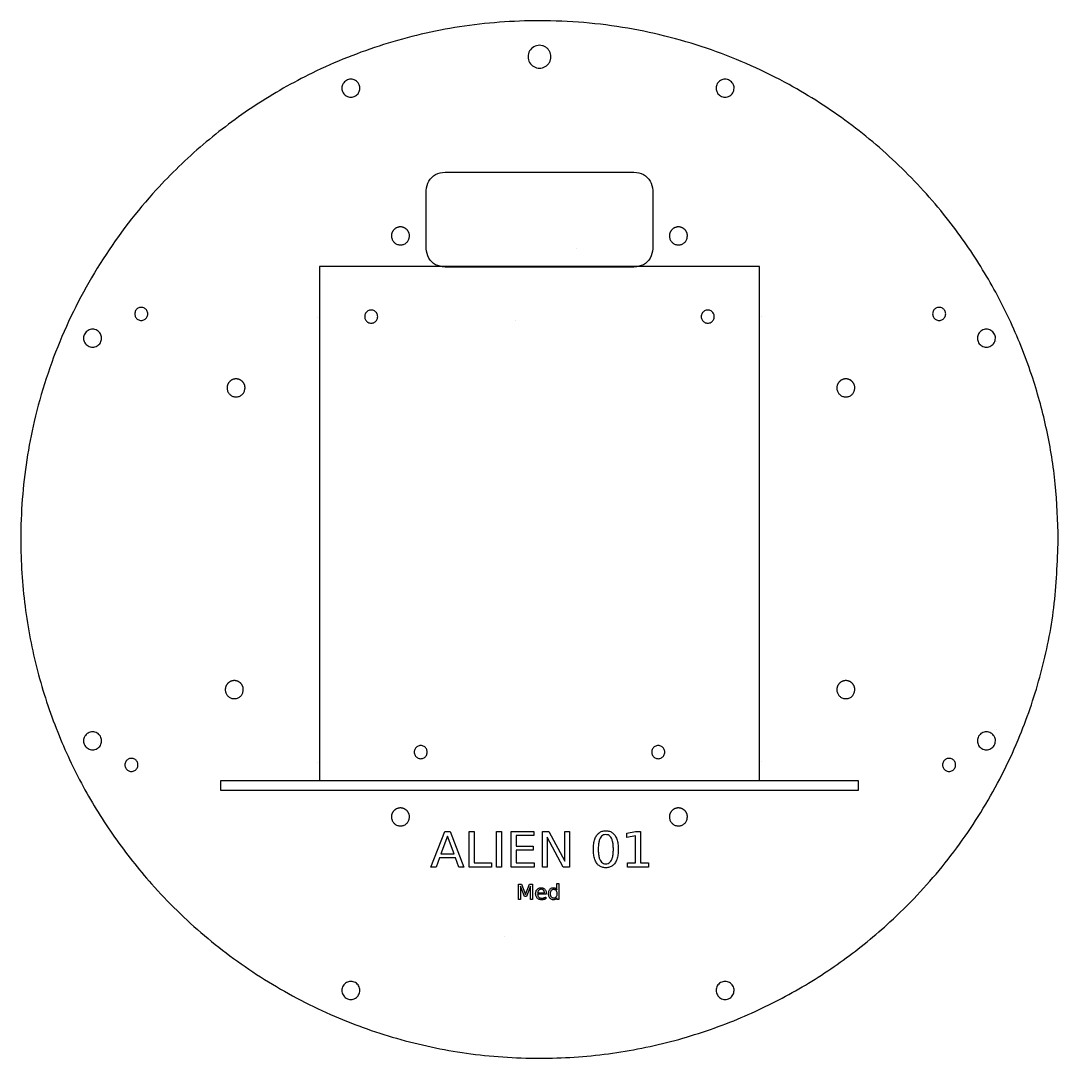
# Model space of a CAD drawing. Extents: x 0 to 421, y -13 to 210.
# Drawn here: x 0.2 to 209.8, y 0.2 to 209.8 of the extents above; entities that cross this region are included whole.
import ezdxf

# ---------------------------------------------------------------- set-up
doc = ezdxf.new("R2010")
doc.units = 0
doc.layers.add('Capa_1', color=7, linetype='CONTINUOUS')

msp = doc.modelspace()

# ---------------------------------------------------------------- linework, layer by layer
at = {"layer": 'Capa_1', "color": 3}
for p, q in [((69.80534, 203.663555), (69.80534, 203.663555)), ((112.573496, 163.786117), (112.573496, 163.786117)), ((60.071236, 149.798901), (60.071236, 149.798901)), ((100.073496, 149.286134), (100.073496, 149.286134)), ((149.955156, 149.978903), (149.955156, 149.978903)), ((15.956901, 145.036108), (15.956901, 145.036108)), ((197.299695, 145.036108), (197.299695, 145.036108)), ((197.299695, 66.674415), (197.299695, 66.674415)), ((15.956901, 63.672048), (15.956901, 63.672048)), ((60.071236, 59.987978), (60.071236, 59.987978)), ((149.884169, 60.09397), (149.884169, 60.09397)), ((97.963778, 24.705185), (97.963778, 24.705185))]:
    msp.add_line(p, q, dxfattribs=at)
at = {"layer": 'Capa_1', "color": 7}
for p, q in [((107.306637, 202.553948), (107.306637, 202.553948)), ((68.701411, 196.201365), (68.701411, 196.201365)), ((144.336967, 196.201365), (144.336967, 196.201365)), ((85.916298, 179.241128), (124.083704, 179.241128)), ((85.916298, 179.241128), (85.916298, 179.241128)), ((82.117248, 163.72407), (82.117248, 175.543057)), ((127.882751, 175.543057), (127.882751, 163.72407)), ((124.083704, 160.026), (85.916298, 160.026)), ((23.205307, 150.576375), (23.205307, 150.576375)), ((72.323611, 150.034723), (72.323611, 150.034723)), ((140.323613, 150.034723), (140.323613, 150.034723)), ((184.431308, 150.576375), (184.431308, 150.576375)), ((16.512498, 145.68203), (16.512498, 145.68203)), ((197.13472, 145.68203), (197.13472, 145.68203)), ((209.823611, 105.000001), (209.823611, 105.000001)), ((16.512498, 64.31797), (16.512498, 64.31797)), ((197.13472, 64.31797), (197.13472, 64.31797)), ((82.32361, 62.034722), (82.32361, 62.034722)), ((130.323612, 62.034722), (130.323612, 62.034722)), ((21.205145, 59.443464), (21.205145, 59.443464)), ((186.431507, 59.443464), (186.431507, 59.443464)), ((68.701411, 13.88581), (68.701411, 13.88581)), ((144.336967, 13.88581), (144.336967, 13.88581))]:
    msp.add_line(p, q, dxfattribs=at)
at = {"layer": 'Capa_1', "color": 1}
for p, q in [((60.549723, 160.187123), (60.549723, 56.286902)), ((149.449723, 160.187123), (60.549723, 160.187123)), ((60.549723, 160.187123), (60.549723, 160.187123)), ((149.449723, 56.286902), (149.449723, 160.187123)), ((40.54998, 56.228473), (40.54998, 54.328435)), ((169.450018, 56.228473), (40.54998, 56.228473)), ((40.54998, 56.228473), (40.54998, 56.228473)), ((60.549723, 56.286902), (149.449723, 56.286902)), ((169.450018, 54.328435), (169.450018, 56.228473)), ((40.54998, 54.328435), (169.450018, 54.328435))]:
    msp.add_line(p, q, dxfattribs=at)
at = {"layer": 'Capa_1', "color": 5}
for p, q in [((118.397041, 46.143055), (118.397041, 46.143055)), ((83.066974, 38.819585), (85.841206, 46.012967)), ((86.396051, 45.054171), (85.062474, 41.474343)), ((85.841206, 46.012967), (86.955765, 46.012967)), ((85.841206, 46.012967), (85.841206, 46.012967)), ((87.734496, 41.474343), (86.396051, 45.054171)), ((86.396051, 45.054171), (86.396051, 45.054171)), ((86.955765, 46.012967), (89.725128, 38.819585)), ((90.781282, 46.012967), (91.76443, 46.012967)), ((90.781282, 38.819585), (90.781282, 46.012967)), ((90.781282, 46.012967), (90.781282, 46.012967)), ((91.76443, 46.012967), (91.76443, 39.638657)), ((96.329742, 46.012967), (97.31289, 46.012967)), ((96.329742, 38.819585), (96.329742, 46.012967)), ((96.329742, 46.012967), (96.329742, 46.012967)), ((97.31289, 46.012967), (97.31289, 38.819585)), ((99.269452, 46.012967), (103.863968, 46.012967)), ((99.269452, 38.819585), (99.269452, 46.012967)), ((99.269452, 46.012967), (99.269452, 46.012967)), ((103.863968, 45.193895), (100.2526, 45.193895)), ((100.2526, 45.193895), (100.2526, 43.064307)), ((103.863968, 46.012967), (103.863968, 45.193895)), ((105.577177, 46.012967), (106.901019, 46.012967)), ((105.577177, 38.819585), (105.577177, 46.012967)), ((105.577177, 46.012967), (105.577177, 46.012967)), ((109.753123, 38.819585), (106.531124, 44.837358)), ((106.531124, 44.837358), (106.531124, 38.819585)), ((106.901019, 46.012967), (110.12302, 39.995194)), ((110.12302, 39.995194), (110.12302, 46.012967)), ((110.12302, 46.012967), (111.076967, 46.012967)), ((111.076967, 46.012967), (111.076967, 38.819585)), ((118.397041, 45.372164), (118.397041, 45.372164)), ((122.67033, 45.666067), (124.407874, 46.012967)), ((122.67033, 44.779541), (122.67033, 45.666067)), ((124.417607, 45.126442), (122.67033, 44.779541)), ((124.407874, 46.012967), (125.391022, 46.012967)), ((124.417607, 39.638657), (124.417607, 45.126442)), ((125.391022, 46.012967), (125.391022, 39.638657)), ((100.2526, 43.064307), (103.713088, 43.064307)), ((103.713088, 42.245235), (100.2526, 42.245235)), ((100.2526, 42.245235), (100.2526, 39.638657)), ((103.713088, 43.064307), (103.713088, 42.245235)), ((84.765583, 40.664907), (84.103661, 38.819585)), ((88.04112, 40.664907), (84.765583, 40.664907)), ((85.062474, 41.474343), (87.734496, 41.474343)), ((88.703041, 38.819585), (88.04112, 40.664907)), ((84.103661, 38.819585), (83.066974, 38.819585)), ((89.725128, 38.819585), (88.703041, 38.819585)), ((95.30279, 38.819585), (90.781282, 38.819585)), ((91.76443, 39.638657), (95.30279, 39.638657)), ((95.30279, 39.638657), (95.30279, 38.819585)), ((97.31289, 38.819585), (96.329742, 38.819585)), ((103.951575, 38.819585), (99.269452, 38.819585)), ((100.2526, 39.638657), (103.951575, 39.638657)), ((103.951575, 39.638657), (103.951575, 38.819585)), ((106.531124, 38.819585), (105.577177, 38.819585)), ((111.076967, 38.819585), (109.753123, 38.819585)), ((122.811473, 39.638657), (124.417607, 39.638657)), ((122.811473, 38.819585), (122.811473, 39.638657)), ((122.811473, 39.638657), (122.811473, 39.638657)), ((126.997156, 38.819585), (122.811473, 38.819585)), ((125.391022, 39.638657), (126.997156, 39.638657)), ((126.997156, 39.638657), (126.997156, 38.819585)), ((100.747208, 35.353842), (101.369392, 35.353842)), ((100.747208, 32.267725), (100.747208, 35.353842)), ((100.747208, 35.353842), (100.747208, 35.353842)), ((101.948168, 32.86097), (101.152349, 34.977637)), ((101.152349, 34.977637), (101.152349, 32.267725)), ((101.369392, 35.353842), (102.156939, 33.253711)), ((102.156939, 33.253711), (102.948623, 35.353842)), ((103.163597, 34.977637), (102.367779, 32.86097)), ((102.948623, 35.353842), (103.570807, 35.353842)), ((103.163597, 32.267725), (103.163597, 34.977637)), ((103.570807, 35.353842), (103.570807, 32.267725)), ((104.629141, 33.629916), (105.985131, 33.631891)), ((105.985131, 33.631891), (105.985131, 33.631981)), ((108.513142, 34.231427), (108.513142, 35.484065)), ((108.513142, 35.484065), (108.893479, 35.484065)), ((108.513142, 34.231427), (108.513142, 34.231427)), ((108.893479, 35.484065), (108.893479, 32.267725)), ((101.152349, 32.267725), (100.747208, 32.267725)), ((102.367779, 32.86097), (101.948168, 32.86097)), ((103.570807, 32.267725), (103.163597, 32.267725)), ((106.365468, 33.334324), (104.616737, 33.334324)), ((106.276585, 32.745214), (106.276585, 32.385547)), ((106.365468, 33.52036), (106.365468, 33.334324)), ((106.365468, 33.52036), (106.365468, 33.52036)), ((107.217096, 33.423208), (107.217096, 33.423208)), ((108.513142, 32.267725), (108.513142, 32.614991)), ((108.893479, 32.267725), (108.513142, 32.267725))]:
    msp.add_line(p, q, dxfattribs=at)
at = {"layer": 'Capa_1', "color": 7}
for points, knots in [([(209.823611, 105.000001), (209.651827, 100.392712), (209.312173, 91.283057), (206.584343, 77.973778), (202.112998, 64.576426), (195.510842, 51.34385), (186.648463, 38.659089), (176.796672, 28.210884), (166.51032, 19.820056), (156.18103, 13.224264), (144.776255, 7.699594), (132.318545, 3.46679), (118.868621, 0.778922), (104.72152, -0.146681), (90.30429, 0.853175), (76.089344, 3.870533), (62.334007, 8.846657), (49.244054, 15.792326), (37.08009, 24.687394), (27.036155, 34.497826), (18.947645, 44.724374), (12.576211, 55.008583), (7.29048, 66.268496), (3.276684, 78.467264), (0.743824, 91.537766), (0.004236, 103.197011), (0.381438, 113.103323), (1.30056, 121.085803), (3.447963, 132.205053), (7.991246, 146.124109), (16.367497, 161.919789), (26.288578, 174.801057), (36.852215, 185.012515), (47.439922, 192.9529), (59.622434, 199.887669), (73.463518, 205.409775), (88.93406, 209.013819), (105.583779, 210.278383), (122.800798, 208.828576), (139.83552, 204.407749), (154.780627, 197.722085), (167.623358, 189.471279), (178.487788, 180.198695), (187.492959, 170.12327), (194.755498, 159.620128), (200.442252, 148.966151), (204.728339, 138.070588), (207.672271, 127.101253), (209.484636, 116.17695), (209.709877, 108.750131), (209.823611, 105.000001)], [0, 0, 0, 0, 13.811684, 27.308829, 40.584757, 56.096925, 71.494186, 86.847672, 99.019157, 111.234079, 123.529931, 136.950095, 150.594611, 164.559627, 179.360557, 193.807935, 208.014166, 223.109126, 238.106798, 253.07103, 265.083226, 277.141834, 289.283711, 302.316769, 315.565731, 329.119273, 337.261922, 345.281415, 353.199238, 371.211401, 388.963551, 406.588914, 419.749016, 432.933808, 446.185844, 461.694423, 477.470613, 493.657012, 511.596341, 529.051031, 546.20772, 560.485497, 574.708737, 588.927866, 600.89944, 612.936421, 625.079689, 635.937363, 646.962089, 658.207035, 658.207035, 658.207035, 658.207035]), ([(107.306637, 202.553948), (107.29126, 202.352098), (107.260633, 201.950069), (107.018615, 201.387443), (106.650374, 200.904078), (106.166436, 200.533387), (105.603648, 200.300551), (104.800084, 200.193204), (103.79116, 200.463785), (102.910456, 201.346224), (102.583181, 202.553948), (102.910456, 203.761671), (103.79116, 204.64411), (104.800084, 204.914692), (105.603648, 204.807344), (106.166436, 204.574508), (106.650374, 204.203817), (107.018615, 203.720453), (107.260633, 203.157826), (107.29126, 202.755797), (107.306637, 202.553948)], [0, 0, 0, 0, 0.60382, 1.202643, 1.806463, 2.410282, 3.009105, 3.612925, 4.818971, 5.989246, 7.195291, 8.401337, 9.571612, 10.777657, 11.381477, 11.9803, 12.58412, 13.18794, 13.786763, 14.390582, 14.390582, 14.390582, 14.390582]), ([(68.701411, 196.201365), (68.651289, 195.879892), (68.552531, 195.246479), (67.826528, 194.549167), (66.879456, 194.290707), (65.922555, 194.549375), (65.225454, 195.245666), (65.011399, 196.043331), (65.096285, 196.678578), (65.28036, 197.12365), (65.573426, 197.505736), (65.95557, 197.798776), (66.400381, 197.983016), (66.877793, 198.046046), (67.355253, 197.983017), (67.799922, 197.798772), (68.182591, 197.505751), (68.4737, 197.123594), (68.665042, 196.678788), (68.689255, 196.360946), (68.701411, 196.201365)], [0, 0, 0, 0, 0.953491, 1.878702, 2.832193, 3.785684, 4.710894, 5.664385, 6.141761, 6.615186, 7.092562, 7.569937, 8.043363, 8.520738, 8.998114, 9.471539, 9.948915, 10.42629, 10.899716, 11.377091, 11.377091, 11.377091, 11.377091]), ([(144.336967, 196.201365), (144.286845, 195.879892), (144.188087, 195.246479), (143.462084, 194.549167), (142.515011, 194.290707), (141.558111, 194.549375), (140.86101, 195.245666), (140.646954, 196.043331), (140.73184, 196.678578), (140.915915, 197.12365), (141.208982, 197.505736), (141.591126, 197.798776), (142.035937, 197.983016), (142.513349, 198.046046), (142.990809, 197.983017), (143.435477, 197.798772), (143.818147, 197.505751), (144.109255, 197.123594), (144.300598, 196.678788), (144.32481, 196.360946), (144.336967, 196.201365)], [0, 0, 0, 0, 0.953491, 1.878702, 2.832193, 3.785684, 4.710894, 5.664385, 6.141761, 6.615186, 7.092562, 7.569937, 8.043363, 8.520738, 8.998114, 9.471539, 9.948915, 10.42629, 10.899716, 11.377091, 11.377091, 11.377091, 11.377091]), ([(82.117248, 175.543057), (82.222121, 176.193574), (82.429727, 177.481339), (83.949248, 178.946013), (85.251091, 179.141327), (85.916298, 179.241128)], [0, 0, 0, 0, 1.939546, 3.839535, 5.824789, 5.824789, 5.824789, 5.824789]), ([(124.083704, 179.241128), (124.748911, 179.141327), (126.050753, 178.946013), (127.570272, 177.481339), (127.777878, 176.193573), (127.882751, 175.543057)], [0, 0, 0, 0, 1.985254, 3.885242, 5.824788, 5.824788, 5.824788, 5.824788]), ([(78.72993, 166.340335), (78.713276, 166.233505), (78.680235, 166.021545), (78.608714, 165.709911), (78.492392, 165.416311), (78.314151, 165.157775), (78.090667, 164.937976), (77.829011, 164.756633), (77.538219, 164.620688), (77.226855, 164.536075), (76.906067, 164.507033), (76.585064, 164.53619), (76.273598, 164.62045), (75.984019, 164.755945), (75.725674, 164.938397), (75.504357, 165.159627), (75.321852, 165.418047), (75.186616, 165.707894), (75.102547, 166.019318), (75.078007, 166.286855), (75.087202, 166.500047), (75.108185, 166.658417), (75.142851, 166.813806), (75.190756, 166.965195), (75.251346, 167.111545), (75.324555, 167.252532), (75.410088, 167.386927), (75.50729, 167.513681), (75.615176, 167.631477), (75.732986, 167.739349), (75.859743, 167.836545), (75.994117, 167.922089), (76.135066, 167.995338), (76.281411, 168.055954), (76.43287, 168.103826), (76.588374, 168.13836), (76.746733, 168.159266), (76.906318, 168.166288), (77.065904, 168.159269), (77.224265, 168.13837), (77.379759, 168.103826), (77.531206, 168.055953), (77.677547, 167.99533), (77.818524, 167.922076), (77.952964, 167.836559), (78.079749, 167.739392), (78.197458, 167.631526), (78.305054, 167.513626), (78.402091, 167.386777), (78.48798, 167.252391), (78.562438, 167.111731), (78.623792, 166.96558), (78.670382, 166.81399), (78.699893, 166.657938), (78.717798, 166.499585), (78.72588, 166.393488), (78.72993, 166.340335)], [0, 0, 0, 0, 0.324333, 0.643501, 0.957628, 1.265314, 1.578249, 1.893254, 2.215901, 2.536547, 2.856431, 3.177052, 3.498412, 3.819695, 4.131132, 4.442527, 4.754017, 5.075475, 5.39695, 5.717181, 5.876936, 6.036403, 6.195798, 6.353955, 6.512175, 6.670403, 6.829938, 6.98947, 7.148999, 7.30853, 7.468064, 7.627591, 7.785795, 7.944002, 8.102205, 8.261731, 8.421264, 8.580798, 8.740336, 8.899872, 9.059393, 9.217576, 9.375773, 9.534004, 9.693599, 9.853163, 10.012608, 10.17194, 10.331387, 10.49115, 10.649865, 10.808272, 10.965994, 11.124674, 11.283962, 11.443879, 11.443879, 11.443879, 11.443879]), ([(134.897181, 166.340335), (134.880528, 166.233505), (134.847487, 166.021545), (134.775966, 165.709911), (134.659643, 165.416311), (134.481403, 165.157775), (134.257918, 164.937976), (133.996263, 164.756633), (133.70547, 164.620688), (133.394107, 164.536075), (133.073318, 164.507033), (132.752315, 164.53619), (132.440849, 164.62045), (132.151271, 164.755945), (131.892926, 164.938397), (131.671609, 165.159627), (131.489103, 165.418047), (131.353868, 165.707894), (131.269798, 166.019318), (131.245258, 166.286855), (131.254453, 166.500047), (131.275437, 166.658417), (131.310102, 166.813806), (131.358007, 166.965195), (131.418597, 167.111545), (131.491806, 167.252532), (131.577339, 167.386927), (131.674541, 167.513681), (131.782428, 167.631477), (131.900237, 167.739349), (132.026994, 167.836545), (132.161369, 167.922089), (132.302318, 167.995338), (132.448662, 168.055954), (132.600122, 168.103826), (132.755626, 168.13836), (132.913984, 168.159266), (133.073569, 168.166288), (133.233156, 168.159269), (133.391516, 168.13837), (133.54701, 168.103826), (133.698457, 168.055953), (133.844798, 167.99533), (133.985775, 167.922076), (134.120215, 167.836559), (134.247001, 167.739392), (134.364709, 167.631526), (134.472305, 167.513626), (134.569343, 167.386777), (134.655231, 167.252391), (134.729689, 167.111731), (134.791043, 166.96558), (134.837634, 166.81399), (134.867144, 166.657938), (134.885049, 166.499585), (134.893132, 166.393488), (134.897181, 166.340335)], [0, 0, 0, 0, 0.324333, 0.643501, 0.957628, 1.265314, 1.578249, 1.893254, 2.215901, 2.536547, 2.856431, 3.177052, 3.498412, 3.819695, 4.131132, 4.442527, 4.754017, 5.075475, 5.39695, 5.717181, 5.876936, 6.036403, 6.195798, 6.353955, 6.512175, 6.670403, 6.829938, 6.98947, 7.148999, 7.30853, 7.468064, 7.627591, 7.785795, 7.944002, 8.102205, 8.261731, 8.421264, 8.580798, 8.740336, 8.899872, 9.059393, 9.217576, 9.375773, 9.534004, 9.693599, 9.853163, 10.012608, 10.17194, 10.331387, 10.49115, 10.649865, 10.808272, 10.965994, 11.124674, 11.283962, 11.443879, 11.443879, 11.443879, 11.443879]), ([(85.916298, 160.026), (85.251091, 160.1258), (83.949248, 160.321114), (82.429727, 161.785788), (82.222121, 163.073554), (82.117248, 163.72407)], [0, 0, 0, 0, 1.985255, 3.885243, 5.824789, 5.824789, 5.824789, 5.824789]), ([(127.882751, 163.72407), (127.777878, 163.073554), (127.570272, 161.785789), (126.050753, 160.321114), (124.748911, 160.1258), (124.083704, 160.026)], [0, 0, 0, 0, 1.939546, 3.839534, 5.824788, 5.824788, 5.824788, 5.824788]), ([(23.205307, 150.576375), (23.241687, 150.809706), (23.313366, 151.269447), (23.840318, 151.775584), (24.527703, 151.963124), (25.222306, 151.775584), (25.728035, 151.269447), (25.915713, 150.576375), (25.728035, 149.883304), (25.222306, 149.377166), (24.527703, 149.189627), (23.840318, 149.377166), (23.313366, 149.883304), (23.241687, 150.343045), (23.205307, 150.576375)], [0, 0, 0, 0, 0.692062, 1.363598, 2.05566, 2.747722, 3.419258, 4.11132, 4.803382, 5.474917, 6.166979, 6.859041, 7.530577, 8.222639, 8.222639, 8.222639, 8.222639]), ([(72.323611, 150.034723), (72.287232, 149.801392), (72.215553, 149.341651), (71.688601, 148.835514), (71.001215, 148.647975), (70.306613, 148.835514), (69.800883, 149.341651), (69.613205, 150.034723), (69.800883, 150.727795), (70.306613, 151.233932), (71.001215, 151.421471), (71.688601, 151.233932), (72.215553, 150.727795), (72.287232, 150.268054), (72.323611, 150.034723)], [0, 0, 0, 0, 0.692062, 1.363598, 2.05566, 2.747722, 3.419258, 4.11132, 4.803382, 5.474918, 6.16698, 6.859042, 7.530577, 8.22264, 8.22264, 8.22264, 8.22264]), ([(140.323613, 150.034723), (140.314789, 149.918896), (140.297214, 149.688201), (140.158337, 149.36535), (139.947031, 149.087982), (139.669334, 148.87527), (139.34639, 148.741662), (138.885283, 148.680064), (138.306335, 148.835331), (137.800963, 149.341698), (137.613163, 150.034723), (137.800963, 150.727748), (138.306335, 151.234116), (138.885283, 151.389383), (139.34639, 151.327784), (139.669334, 151.194177), (139.947031, 150.981464), (140.158337, 150.704096), (140.297214, 150.381246), (140.314789, 150.15055), (140.323613, 150.034723)], [0, 0, 0, 0, 0.346489, 0.69011, 1.036598, 1.383087, 1.726708, 2.073197, 2.765259, 3.436794, 4.128856, 4.820918, 5.492454, 6.184516, 6.531005, 6.874626, 7.221114, 7.567603, 7.911224, 8.257713, 8.257713, 8.257713, 8.257713]), ([(184.431308, 150.576375), (184.467687, 150.809706), (184.539366, 151.269447), (185.066318, 151.775584), (185.753704, 151.963124), (186.448307, 151.775584), (186.954036, 151.269447), (187.141714, 150.576375), (186.954036, 149.883304), (186.448307, 149.377166), (185.753704, 149.189627), (185.066318, 149.377166), (184.539366, 149.883304), (184.467687, 150.343045), (184.431308, 150.576375)], [0, 0, 0, 0, 0.692062, 1.363598, 2.05566, 2.747722, 3.419258, 4.11132, 4.803382, 5.474917, 6.166979, 6.859041, 7.530577, 8.222639, 8.222639, 8.222639, 8.222639]), ([(16.512498, 145.68203), (16.462376, 145.360556), (16.363618, 144.727144), (15.637615, 144.029831), (14.690543, 143.771371), (13.733642, 144.030039), (13.036541, 144.72633), (12.822486, 145.523995), (12.907372, 146.159242), (13.091447, 146.604315), (13.384513, 146.9864), (13.766657, 147.279441), (14.211468, 147.46368), (14.68888, 147.52671), (15.16634, 147.463681), (15.611009, 147.279437), (15.993678, 146.986415), (16.284787, 146.604258), (16.476129, 146.159452), (16.500342, 145.841611), (16.512498, 145.68203)], [0, 0, 0, 0, 0.953491, 1.878702, 2.832193, 3.785684, 4.710894, 5.664385, 6.141761, 6.615186, 7.092562, 7.569937, 8.043363, 8.520738, 8.998114, 9.471539, 9.948915, 10.42629, 10.899716, 11.377091, 11.377091, 11.377091, 11.377091]), ([(197.13472, 145.68203), (197.084598, 145.360556), (196.98584, 144.727144), (196.259837, 144.029831), (195.312765, 143.771371), (194.355864, 144.030039), (193.658763, 144.72633), (193.444708, 145.523995), (193.529594, 146.159242), (193.713669, 146.604315), (194.006735, 146.9864), (194.388879, 147.279441), (194.83369, 147.46368), (195.311102, 147.52671), (195.788562, 147.463681), (196.233231, 147.279437), (196.6159, 146.986415), (196.907009, 146.604258), (197.098351, 146.159452), (197.122564, 145.841611), (197.13472, 145.68203)], [0, 0, 0, 0, 0.953491, 1.878702, 2.832193, 3.785684, 4.710894, 5.664385, 6.141761, 6.615186, 7.092562, 7.569937, 8.043363, 8.520738, 8.998114, 9.471539, 9.948915, 10.42629, 10.899716, 11.377091, 11.377091, 11.377091, 11.377091]), ([(45.506701, 135.626302), (45.490048, 135.519472), (45.457007, 135.307512), (45.385486, 134.995879), (45.269164, 134.702278), (45.090923, 134.443743), (44.867439, 134.223943), (44.605783, 134.0426), (44.31499, 133.906655), (44.003627, 133.822042), (43.682838, 133.793), (43.361836, 133.822158), (43.05037, 133.906417), (42.760791, 134.041912), (42.502446, 134.224364), (42.281129, 134.445594), (42.098623, 134.704014), (41.963388, 134.993861), (41.879318, 135.305285), (41.854778, 135.572822), (41.863974, 135.786015), (41.884957, 135.944385), (41.919622, 136.099773), (41.967528, 136.251162), (42.028118, 136.397512), (42.101327, 136.5385), (42.18686, 136.672894), (42.284061, 136.799649), (42.391948, 136.917444), (42.509758, 137.025317), (42.636515, 137.122513), (42.770889, 137.208056), (42.911838, 137.281305), (43.058182, 137.341921), (43.209642, 137.389793), (43.365146, 137.424327), (43.523505, 137.445233), (43.68309, 137.452255), (43.842676, 137.445236), (44.001036, 137.424337), (44.15653, 137.389793), (44.307978, 137.341921), (44.454319, 137.281297), (44.595295, 137.208043), (44.729736, 137.122526), (44.856521, 137.025359), (44.97423, 136.917493), (45.081826, 136.799594), (45.178863, 136.672744), (45.264752, 136.538359), (45.339209, 136.397699), (45.400564, 136.251547), (45.447154, 136.099957), (45.476665, 135.943905), (45.49457, 135.785552), (45.502652, 135.679455), (45.506701, 135.626302)], [0, 0, 0, 0, 0.324333, 0.643501, 0.957628, 1.265314, 1.578249, 1.893254, 2.215901, 2.536547, 2.856431, 3.177052, 3.498412, 3.819695, 4.131132, 4.442527, 4.754017, 5.075475, 5.39695, 5.717181, 5.876936, 6.036403, 6.195798, 6.353955, 6.512175, 6.670403, 6.829938, 6.98947, 7.148999, 7.30853, 7.468064, 7.627591, 7.785795, 7.944002, 8.102205, 8.261731, 8.421264, 8.580798, 8.740336, 8.899872, 9.059393, 9.217576, 9.375773, 9.534004, 9.693599, 9.853163, 10.012608, 10.17194, 10.331387, 10.49115, 10.649865, 10.808272, 10.965994, 11.124674, 11.283962, 11.443879, 11.443879, 11.443879, 11.443879]), ([(168.725152, 135.626302), (168.708499, 135.519472), (168.675458, 135.307512), (168.603937, 134.995879), (168.487615, 134.702278), (168.309374, 134.443743), (168.08589, 134.223943), (167.824234, 134.0426), (167.533441, 133.906655), (167.222078, 133.822042), (166.901289, 133.793), (166.580287, 133.822158), (166.26882, 133.906417), (165.979242, 134.041912), (165.720897, 134.224364), (165.49958, 134.445594), (165.317074, 134.704014), (165.181839, 134.993861), (165.097769, 135.305285), (165.073229, 135.572822), (165.082424, 135.786015), (165.103408, 135.944385), (165.138073, 136.099773), (165.185979, 136.251162), (165.246569, 136.397512), (165.319777, 136.5385), (165.40531, 136.672894), (165.502512, 136.799649), (165.610399, 136.917444), (165.728209, 137.025317), (165.854965, 137.122513), (165.98934, 137.208056), (166.130289, 137.281305), (166.276633, 137.341921), (166.428093, 137.389793), (166.583597, 137.424327), (166.741955, 137.445233), (166.901541, 137.452255), (167.061127, 137.445236), (167.219487, 137.424337), (167.374981, 137.389793), (167.526429, 137.341921), (167.672769, 137.281297), (167.813746, 137.208043), (167.948187, 137.122526), (168.074972, 137.025359), (168.192681, 136.917493), (168.300276, 136.799594), (168.397314, 136.672744), (168.483202, 136.538359), (168.55766, 136.397699), (168.619015, 136.251547), (168.665605, 136.099957), (168.695116, 135.943905), (168.713021, 135.785552), (168.721103, 135.679455), (168.725152, 135.626302)], [0, 0, 0, 0, 0.324333, 0.643501, 0.957628, 1.265314, 1.578249, 1.893254, 2.215901, 2.536547, 2.856431, 3.177052, 3.498412, 3.819695, 4.131132, 4.442527, 4.754017, 5.075475, 5.39695, 5.717181, 5.876936, 6.036403, 6.195798, 6.353955, 6.512175, 6.670403, 6.829938, 6.98947, 7.148999, 7.30853, 7.468064, 7.627591, 7.785795, 7.944002, 8.102205, 8.261731, 8.421264, 8.580798, 8.740336, 8.899872, 9.059393, 9.217576, 9.375773, 9.534004, 9.693599, 9.853163, 10.012608, 10.17194, 10.331387, 10.49115, 10.649865, 10.808272, 10.965994, 11.124674, 11.283962, 11.443879, 11.443879, 11.443879, 11.443879]), ([(45.153387, 74.660906), (45.136734, 74.554076), (45.103693, 74.342116), (45.032172, 74.030483), (44.91585, 73.736882), (44.737609, 73.478347), (44.514125, 73.258547), (44.252469, 73.077204), (43.961676, 72.941259), (43.650313, 72.856646), (43.329524, 72.827604), (43.008522, 72.856762), (42.697056, 72.941021), (42.407477, 73.076516), (42.149132, 73.258968), (41.927815, 73.480198), (41.745309, 73.738618), (41.610074, 74.028465), (41.526004, 74.339889), (41.501464, 74.607426), (41.51066, 74.820619), (41.531643, 74.978989), (41.566308, 75.134377), (41.614214, 75.285766), (41.674804, 75.432116), (41.748013, 75.573103), (41.833546, 75.707498), (41.930747, 75.834253), (42.038634, 75.952048), (42.156444, 76.05992), (42.283201, 76.157116), (42.417575, 76.24266), (42.558524, 76.315909), (42.704868, 76.376525), (42.856328, 76.424397), (43.011832, 76.458931), (43.170191, 76.479837), (43.329776, 76.486859), (43.489362, 76.47984), (43.647722, 76.458941), (43.803216, 76.424397), (43.954664, 76.376525), (44.101005, 76.315901), (44.241981, 76.242647), (44.376422, 76.15713), (44.503207, 76.059963), (44.620916, 75.952097), (44.728512, 75.834198), (44.825549, 75.707348), (44.911438, 75.572962), (44.985895, 75.432303), (45.04725, 75.286151), (45.09384, 75.134561), (45.123351, 74.978509), (45.141256, 74.820156), (45.149338, 74.714059), (45.153387, 74.660906)], [0, 0, 0, 0, 0.324333, 0.643501, 0.957628, 1.265314, 1.578249, 1.893254, 2.215901, 2.536547, 2.856431, 3.177052, 3.498412, 3.819695, 4.131132, 4.442527, 4.754017, 5.075475, 5.39695, 5.717181, 5.876936, 6.036403, 6.195798, 6.353955, 6.512175, 6.670403, 6.829938, 6.98947, 7.148999, 7.30853, 7.468064, 7.627591, 7.785795, 7.944002, 8.102205, 8.261731, 8.421264, 8.580798, 8.740336, 8.899872, 9.059393, 9.217576, 9.375773, 9.534004, 9.693599, 9.853163, 10.012608, 10.17194, 10.331387, 10.49115, 10.649865, 10.808272, 10.965994, 11.124674, 11.283962, 11.443879, 11.443879, 11.443879, 11.443879]), ([(168.725152, 74.660906), (168.708499, 74.554076), (168.675458, 74.342116), (168.603937, 74.030483), (168.487615, 73.736882), (168.309374, 73.478347), (168.08589, 73.258547), (167.824234, 73.077204), (167.533441, 72.941259), (167.222078, 72.856646), (166.901289, 72.827604), (166.580287, 72.856762), (166.26882, 72.941021), (165.979242, 73.076516), (165.720897, 73.258968), (165.49958, 73.480198), (165.317074, 73.738618), (165.181839, 74.028465), (165.097769, 74.339889), (165.073229, 74.607426), (165.082424, 74.820619), (165.103408, 74.978989), (165.138073, 75.134377), (165.185979, 75.285766), (165.246569, 75.432116), (165.319777, 75.573103), (165.40531, 75.707498), (165.502512, 75.834253), (165.610399, 75.952048), (165.728209, 76.05992), (165.854965, 76.157116), (165.98934, 76.24266), (166.130289, 76.315909), (166.276633, 76.376525), (166.428093, 76.424397), (166.583597, 76.458931), (166.741955, 76.479837), (166.901541, 76.486859), (167.061127, 76.47984), (167.219487, 76.458941), (167.374981, 76.424397), (167.526429, 76.376525), (167.672769, 76.315901), (167.813746, 76.242647), (167.948187, 76.15713), (168.074972, 76.059963), (168.192681, 75.952097), (168.300276, 75.834198), (168.397314, 75.707348), (168.483202, 75.572962), (168.55766, 75.432303), (168.619015, 75.286151), (168.665605, 75.134561), (168.695116, 74.978509), (168.713021, 74.820156), (168.721103, 74.714059), (168.725152, 74.660906)], [0, 0, 0, 0, 0.324333, 0.643501, 0.957628, 1.265314, 1.578249, 1.893254, 2.215901, 2.536547, 2.856431, 3.177052, 3.498412, 3.819695, 4.131132, 4.442527, 4.754017, 5.075475, 5.39695, 5.717181, 5.876936, 6.036403, 6.195798, 6.353955, 6.512175, 6.670403, 6.829938, 6.98947, 7.148999, 7.30853, 7.468064, 7.627591, 7.785795, 7.944002, 8.102205, 8.261731, 8.421264, 8.580798, 8.740336, 8.899872, 9.059393, 9.217576, 9.375773, 9.534004, 9.693599, 9.853163, 10.012608, 10.17194, 10.331387, 10.49115, 10.649865, 10.808272, 10.965994, 11.124674, 11.283962, 11.443879, 11.443879, 11.443879, 11.443879]), ([(16.512498, 64.31797), (16.462376, 63.996496), (16.363618, 63.363084), (15.637615, 62.665771), (14.690543, 62.407311), (13.733642, 62.665979), (13.036541, 63.36227), (12.822486, 64.159935), (12.907372, 64.795183), (13.091447, 65.240255), (13.384513, 65.62234), (13.766657, 65.915381), (14.211468, 66.09962), (14.68888, 66.162651), (15.16634, 66.099621), (15.611009, 65.915377), (15.993678, 65.622355), (16.284787, 65.240198), (16.476129, 64.795393), (16.500342, 64.477551), (16.512498, 64.31797)], [0, 0, 0, 0, 0.953491, 1.878702, 2.832193, 3.785684, 4.710894, 5.664385, 6.141761, 6.615186, 7.092562, 7.569937, 8.043363, 8.520738, 8.998114, 9.471539, 9.948915, 10.42629, 10.899716, 11.377091, 11.377091, 11.377091, 11.377091]), ([(197.13472, 64.31797), (197.084598, 63.996496), (196.98584, 63.363084), (196.259837, 62.665771), (195.312765, 62.407311), (194.355864, 62.665979), (193.658763, 63.36227), (193.444708, 64.159935), (193.529594, 64.795183), (193.713669, 65.240255), (194.006735, 65.62234), (194.388879, 65.915381), (194.83369, 66.09962), (195.311102, 66.162651), (195.788562, 66.099621), (196.233231, 65.915377), (196.6159, 65.622355), (196.907009, 65.240198), (197.098351, 64.795393), (197.122564, 64.477551), (197.13472, 64.31797)], [0, 0, 0, 0, 0.953491, 1.878702, 2.832193, 3.785684, 4.710894, 5.664385, 6.141761, 6.615186, 7.092562, 7.569937, 8.043363, 8.520738, 8.998114, 9.471539, 9.948915, 10.42629, 10.899716, 11.377091, 11.377091, 11.377091, 11.377091]), ([(82.32361, 62.034722), (82.287231, 61.801391), (82.215552, 61.34165), (81.6886, 60.835513), (81.001214, 60.647974), (80.306612, 60.835513), (79.800882, 61.34165), (79.613204, 62.034722), (79.800882, 62.727794), (80.306612, 63.233931), (81.001214, 63.42147), (81.6886, 63.233931), (82.215552, 62.727794), (82.287231, 62.268053), (82.32361, 62.034722)], [0, 0, 0, 0, 0.692062, 1.363598, 2.05566, 2.747722, 3.419258, 4.11132, 4.803382, 5.474918, 6.16698, 6.859042, 7.530577, 8.22264, 8.22264, 8.22264, 8.22264]), ([(130.323612, 62.034722), (130.287233, 61.801391), (130.215553, 61.341651), (129.688602, 60.835513), (129.001216, 60.647974), (128.306613, 60.835513), (127.800884, 61.341651), (127.613206, 62.034722), (127.800884, 62.727794), (128.306613, 63.233931), (129.001216, 63.42147), (129.688602, 63.233931), (130.215553, 62.727794), (130.287233, 62.268053), (130.323612, 62.034722)], [0, 0, 0, 0, 0.692062, 1.363598, 2.05566, 2.747722, 3.419257, 4.11132, 4.803382, 5.474917, 6.166979, 6.859041, 7.530577, 8.222639, 8.222639, 8.222639, 8.222639]), ([(21.205145, 59.443464), (21.241524, 59.676795), (21.313204, 60.136536), (21.840155, 60.642673), (22.527541, 60.830212), (23.222144, 60.642673), (23.727873, 60.136536), (23.915551, 59.443464), (23.727873, 58.750393), (23.222144, 58.244255), (22.527541, 58.056716), (21.840155, 58.244255), (21.313204, 58.750393), (21.241524, 59.210134), (21.205145, 59.443464)], [0, 0, 0, 0, 0.692062, 1.363598, 2.05566, 2.747722, 3.419258, 4.11132, 4.803382, 5.474917, 6.166979, 6.859041, 7.530577, 8.222639, 8.222639, 8.222639, 8.222639]), ([(186.431507, 59.443464), (186.467886, 59.676795), (186.539566, 60.136536), (187.066517, 60.642673), (187.753903, 60.830212), (188.448506, 60.642673), (188.954235, 60.136536), (189.141913, 59.443464), (188.954235, 58.750393), (188.448506, 58.244255), (187.753903, 58.056716), (187.066517, 58.244255), (186.539566, 58.750393), (186.467886, 59.210134), (186.431507, 59.443464)], [0, 0, 0, 0, 0.692062, 1.363598, 2.05566, 2.747722, 3.419258, 4.11132, 4.803382, 5.474917, 6.166979, 6.859041, 7.530577, 8.222639, 8.222639, 8.222639, 8.222639]), ([(78.72993, 48.935891), (78.713276, 48.82906), (78.680235, 48.6171), (78.608714, 48.305467), (78.492392, 48.011867), (78.314151, 47.753331), (78.090667, 47.533532), (77.829011, 47.352188), (77.538219, 47.216243), (77.226855, 47.131631), (76.906067, 47.102588), (76.585064, 47.131746), (76.273598, 47.216006), (75.984019, 47.3515), (75.725674, 47.533952), (75.504357, 47.755183), (75.321852, 48.013603), (75.186616, 48.30345), (75.102547, 48.614873), (75.078007, 48.88241), (75.087202, 49.095603), (75.108185, 49.253973), (75.142851, 49.409361), (75.190756, 49.56075), (75.251346, 49.707101), (75.324555, 49.848088), (75.410088, 49.982482), (75.50729, 50.109237), (75.615176, 50.227033), (75.732986, 50.334905), (75.859743, 50.432101), (75.994117, 50.517644), (76.135066, 50.590893), (76.281411, 50.65151), (76.43287, 50.699382), (76.588374, 50.733916), (76.746733, 50.754822), (76.906318, 50.761844), (77.065904, 50.754824), (77.224265, 50.733926), (77.379759, 50.699381), (77.531206, 50.651509), (77.677547, 50.590886), (77.818524, 50.517632), (77.952964, 50.432115), (78.079749, 50.334948), (78.197458, 50.227081), (78.305054, 50.109182), (78.402091, 49.982333), (78.48798, 49.847947), (78.562438, 49.707287), (78.623792, 49.561135), (78.670382, 49.409545), (78.699893, 49.253494), (78.717798, 49.095141), (78.72588, 48.989044), (78.72993, 48.935891)], [0, 0, 0, 0, 0.324333, 0.643501, 0.957628, 1.265314, 1.578249, 1.893254, 2.215901, 2.536547, 2.856431, 3.177052, 3.498412, 3.819695, 4.131132, 4.442527, 4.754017, 5.075475, 5.39695, 5.717181, 5.876936, 6.036403, 6.195798, 6.353955, 6.512175, 6.670403, 6.829938, 6.98947, 7.148999, 7.30853, 7.468064, 7.627591, 7.785795, 7.944002, 8.102205, 8.261731, 8.421264, 8.580798, 8.740336, 8.899872, 9.059393, 9.217576, 9.375773, 9.534004, 9.693599, 9.853163, 10.012608, 10.17194, 10.331387, 10.49115, 10.649865, 10.808272, 10.965994, 11.124674, 11.283962, 11.443879, 11.443879, 11.443879, 11.443879]), ([(134.897181, 48.935891), (134.880528, 48.82906), (134.847487, 48.6171), (134.775966, 48.305467), (134.659643, 48.011867), (134.481403, 47.753331), (134.257918, 47.533532), (133.996263, 47.352188), (133.70547, 47.216243), (133.394107, 47.131631), (133.073318, 47.102588), (132.752315, 47.131746), (132.440849, 47.216006), (132.151271, 47.3515), (131.892926, 47.533952), (131.671609, 47.755183), (131.489103, 48.013603), (131.353868, 48.30345), (131.269798, 48.614873), (131.245258, 48.88241), (131.254453, 49.095603), (131.275437, 49.253973), (131.310102, 49.409361), (131.358007, 49.56075), (131.418597, 49.707101), (131.491806, 49.848088), (131.577339, 49.982482), (131.674541, 50.109237), (131.782428, 50.227033), (131.900237, 50.334905), (132.026994, 50.432101), (132.161369, 50.517644), (132.302318, 50.590893), (132.448662, 50.65151), (132.600122, 50.699382), (132.755626, 50.733916), (132.913984, 50.754822), (133.073569, 50.761844), (133.233156, 50.754824), (133.391516, 50.733926), (133.54701, 50.699381), (133.698457, 50.651509), (133.844798, 50.590886), (133.985775, 50.517632), (134.120215, 50.432115), (134.247001, 50.334948), (134.364709, 50.227081), (134.472305, 50.109182), (134.569343, 49.982333), (134.655231, 49.847947), (134.729689, 49.707287), (134.791043, 49.561135), (134.837634, 49.409545), (134.867144, 49.253494), (134.885049, 49.095141), (134.893132, 48.989044), (134.897181, 48.935891)], [0, 0, 0, 0, 0.324333, 0.643501, 0.957628, 1.265314, 1.578249, 1.893254, 2.215901, 2.536547, 2.856431, 3.177052, 3.498412, 3.819695, 4.131132, 4.442527, 4.754017, 5.075475, 5.39695, 5.717181, 5.876936, 6.036403, 6.195798, 6.353955, 6.512175, 6.670403, 6.829938, 6.98947, 7.148999, 7.30853, 7.468064, 7.627591, 7.785795, 7.944002, 8.102205, 8.261731, 8.421264, 8.580798, 8.740336, 8.899872, 9.059393, 9.217576, 9.375773, 9.534004, 9.693599, 9.853163, 10.012608, 10.17194, 10.331387, 10.49115, 10.649865, 10.808272, 10.965994, 11.124674, 11.283962, 11.443879, 11.443879, 11.443879, 11.443879]), ([(68.701411, 13.88581), (68.651289, 13.564336), (68.552531, 12.930924), (67.826528, 12.233611), (66.879456, 11.975151), (65.922555, 12.233819), (65.225454, 12.930111), (65.011399, 13.727775), (65.096285, 14.363023), (65.28036, 14.808095), (65.573426, 15.19018), (65.95557, 15.483221), (66.400381, 15.66746), (66.877793, 15.730491), (67.355253, 15.667461), (67.799922, 15.483217), (68.182591, 15.190195), (68.4737, 14.808038), (68.665042, 14.363233), (68.689255, 14.045391), (68.701411, 13.88581)], [0, 0, 0, 0, 0.953491, 1.878702, 2.832193, 3.785684, 4.710894, 5.664385, 6.141761, 6.615186, 7.092562, 7.569937, 8.043363, 8.520738, 8.998114, 9.471539, 9.948915, 10.42629, 10.899716, 11.377091, 11.377091, 11.377091, 11.377091]), ([(144.336967, 13.88581), (144.286845, 13.564336), (144.188087, 12.930924), (143.462084, 12.233611), (142.515011, 11.975151), (141.558111, 12.233819), (140.86101, 12.930111), (140.646954, 13.727775), (140.73184, 14.363023), (140.915915, 14.808095), (141.208982, 15.19018), (141.591126, 15.483221), (142.035937, 15.66746), (142.513349, 15.730491), (142.990809, 15.667461), (143.435477, 15.483217), (143.818147, 15.190195), (144.109255, 14.808038), (144.300598, 14.363233), (144.32481, 14.045391), (144.336967, 13.88581)], [0, 0, 0, 0, 0.953491, 1.878702, 2.832193, 3.785684, 4.710894, 5.664385, 6.141761, 6.615186, 7.092562, 7.569937, 8.043363, 8.520738, 8.998114, 9.471539, 9.948915, 10.42629, 10.899716, 11.377091, 11.377091, 11.377091, 11.377091])]:
    msp.add_open_spline(points, degree=3, knots=knots, dxfattribs=at)
at = {"layer": 'Capa_1', "color": 5}
for points, knots in [([(116.528086, 39.63384), (116.397129, 39.874007), (116.1139, 40.393433), (115.926008, 41.348472), (115.864804, 42.409039), (115.922253, 43.473722), (116.125019, 44.41884), (116.478958, 45.181107), (116.98882, 45.744383), (117.653515, 46.091194), (118.142719, 46.125316), (118.397041, 46.143055)], [0, 0, 0, 0, 0.816618, 1.766152, 2.884084, 4.004154, 4.953688, 5.76838, 6.495782, 7.195963, 7.954096, 7.954096, 7.954096, 7.954096]), ([(118.397041, 46.143055), (118.6505, 46.124915), (119.137725, 46.090043), (119.810635, 45.749294), (120.109091, 45.374954), (120.26113, 45.184259)], [0, 0, 0, 0, 0.757598, 1.456336, 2.181899, 2.181899, 2.181899, 2.181899]), ([(120.26113, 45.184259), (120.393094, 44.944888), (120.678699, 44.426827), (120.86782, 43.471159), (120.929441, 42.410477), (120.871459, 41.345719), (120.666789, 40.400126), (120.311129, 39.639836), (119.802785, 39.07385), (119.139498, 38.738877), (118.396268, 38.648793), (117.656025, 38.740273), (116.981824, 39.069419), (116.68116, 39.443425), (116.528086, 39.63384)], [0, 0, 0, 0, 0.815881, 1.765782, 2.885886, 4.003853, 4.953754, 5.771557, 6.495158, 7.193163, 7.950685, 8.708743, 9.408193, 10.133637, 10.133637, 10.133637, 10.133637]), ([(118.397041, 45.372164), (118.238165, 45.3579), (117.926254, 45.329898), (117.515264, 45.049761), (117.214478, 44.610462), (117.011684, 44.014732), (116.894676, 43.265015), (116.861299, 42.409312), (116.897782, 41.556155), (117.002851, 40.800516), (117.175589, 40.377962), (117.253279, 40.187919)], [0, 0, 0, 0, 0.471794, 0.926245, 1.434879, 2.046794, 2.797907, 3.705221, 4.610396, 5.361509, 5.975435, 5.975435, 5.975435, 5.975435]), ([(117.253279, 40.187919), (117.342345, 40.042454), (117.511178, 39.766716), (117.927867, 39.499411), (118.397436, 39.426123), (118.868908, 39.498603), (119.280695, 39.768142), (119.580005, 40.210527), (119.785296, 40.80415), (119.903895, 41.554512), (119.937829, 42.410192), (119.900876, 43.26344), (119.794686, 44.019596), (119.6195, 44.440913), (119.540802, 44.63018)], [0, 0, 0, 0, 0.506467, 0.960046, 1.431747, 1.905578, 2.359157, 2.864353, 3.479214, 4.230602, 5.135803, 6.043142, 6.79453, 7.407384, 7.407384, 7.407384, 7.407384]), ([(119.540802, 44.63018), (119.452625, 44.775992), (119.285468, 45.052409), (118.868157, 45.329715), (118.556261, 45.357818), (118.397041, 45.372164)], [0, 0, 0, 0, 0.507368, 0.961819, 1.435743, 1.435743, 1.435743, 1.435743]), ([(106.276585, 32.385547), (106.230956, 32.367158), (106.13997, 32.33049), (105.999605, 32.286782), (105.857382, 32.251645), (105.713219, 32.226284), (105.567456, 32.211157), (105.354647, 32.203619), (105.085251, 32.227424), (104.780339, 32.335893), (104.532128, 32.519404), (104.348128, 32.76639), (104.239469, 33.069366), (104.209756, 33.406356), (104.238587, 33.74542), (104.340101, 34.057181), (104.513887, 34.311993), (104.747747, 34.503739), (105.036989, 34.617653), (105.343238, 34.648973), (105.638701, 34.620096), (105.896765, 34.517224), (106.103774, 34.343221), (106.258152, 34.113718), (106.351022, 33.831299), (106.360472, 33.627889), (106.365468, 33.52036)], [0, 0, 0, 0, 0.147533, 0.294191, 0.440582, 0.586786, 0.732957, 0.879806, 1.225488, 1.537425, 1.838394, 2.138072, 2.44807, 2.791239, 3.145651, 3.462899, 3.763587, 4.058618, 4.35661, 4.682351, 4.973903, 5.239659, 5.502438, 5.77285, 6.059808, 6.381633, 6.381633, 6.381633, 6.381633]), ([(105.985131, 33.631981), (105.981128, 33.697177), (105.973515, 33.821168), (105.9133, 33.993311), (105.816261, 34.133755), (105.688473, 34.240783), (105.531139, 34.304642), (105.351073, 34.322213), (105.165305, 34.304863), (104.988694, 34.244814), (104.842168, 34.142393), (104.730962, 34.001476), (104.655878, 33.826688), (104.638367, 33.697815), (104.629141, 33.629916)], [0, 0, 0, 0, 0.195247, 0.371326, 0.539328, 0.701832, 0.864335, 1.040562, 1.239775, 1.420211, 1.593973, 1.768332, 1.952264, 2.157094, 2.157094, 2.157094, 2.157094]), ([(108.513142, 32.614991), (108.485633, 32.571815), (108.43223, 32.487999), (108.328629, 32.383761), (108.211464, 32.302584), (108.078165, 32.246745), (107.929796, 32.214302), (107.737176, 32.20161), (107.508086, 32.229771), (107.268174, 32.348065), (107.073298, 32.539936), (106.926974, 32.790571), (106.840437, 33.092715), (106.815876, 33.423208), (106.840437, 33.753701), (106.926974, 34.055847), (107.073298, 34.30648), (107.268175, 34.49836), (107.508083, 34.616622), (107.737192, 34.644891), (107.929835, 34.631939), (108.078421, 34.598976), (108.210838, 34.541389), (108.328787, 34.461959), (108.432316, 34.358106), (108.485643, 34.274527), (108.513142, 34.231427)], [0, 0, 0, 0, 0.15322, 0.297437, 0.437524, 0.578302, 0.728072, 0.891053, 1.156194, 1.41011, 1.678617, 1.965174, 2.271461, 2.613083, 2.954707, 3.260996, 3.547553, 3.81606, 4.069976, 4.335116, 4.498114, 4.648037, 4.789268, 4.928709, 5.072437, 5.225468, 5.225468, 5.225468, 5.225468]), ([(107.217096, 33.423208), (107.220167, 33.33625), (107.225916, 33.173467), (107.282988, 32.948262), (107.377112, 32.763357), (107.510175, 32.624954), (107.678019, 32.541298), (107.864091, 32.518265), (108.050127, 32.541308), (108.218075, 32.624917), (108.35086, 32.76364), (108.446758, 32.948001), (108.50292, 33.173407), (108.518607, 33.423142), (108.502909, 33.672594), (108.446989, 33.897535), (108.350152, 34.080951), (108.218353, 34.220527), (108.050254, 34.304935), (107.864091, 34.328238), (107.677892, 34.304944), (107.509897, 34.22049), (107.377818, 34.081238), (107.282755, 33.897271), (107.225933, 33.672539), (107.220175, 33.510077), (107.217096, 33.423208)], [0, 0, 0, 0, 0.260458, 0.487572, 0.691104, 0.876413, 1.053593, 1.242402, 1.431213, 1.608393, 1.793701, 1.997774, 2.225063, 2.485537, 2.745785, 2.972409, 3.175471, 3.361599, 3.539088, 3.727931, 3.916773, 4.094262, 4.28039, 4.482909, 4.709358, 4.969588, 4.969588, 4.969588, 4.969588]), ([(104.616737, 33.334324), (104.625414, 33.253174), (104.641726, 33.10062), (104.721713, 32.89361), (104.844255, 32.72768), (105.01202, 32.610519), (105.21674, 32.542329), (105.413549, 32.526673), (105.587435, 32.53421), (105.729255, 32.55197), (105.868568, 32.582284), (106.006205, 32.624388), (106.143267, 32.677924), (106.231752, 32.722586), (106.276585, 32.745214)], [0, 0, 0, 0, 0.24401, 0.45871, 0.657423, 0.853956, 1.062488, 1.297398, 1.441986, 1.584367, 1.725594, 1.869158, 2.015787, 2.166375, 2.166375, 2.166375, 2.166375])]:
    msp.add_open_spline(points, degree=3, knots=knots, dxfattribs=at)

doc.saveas('drawing.dxf')
